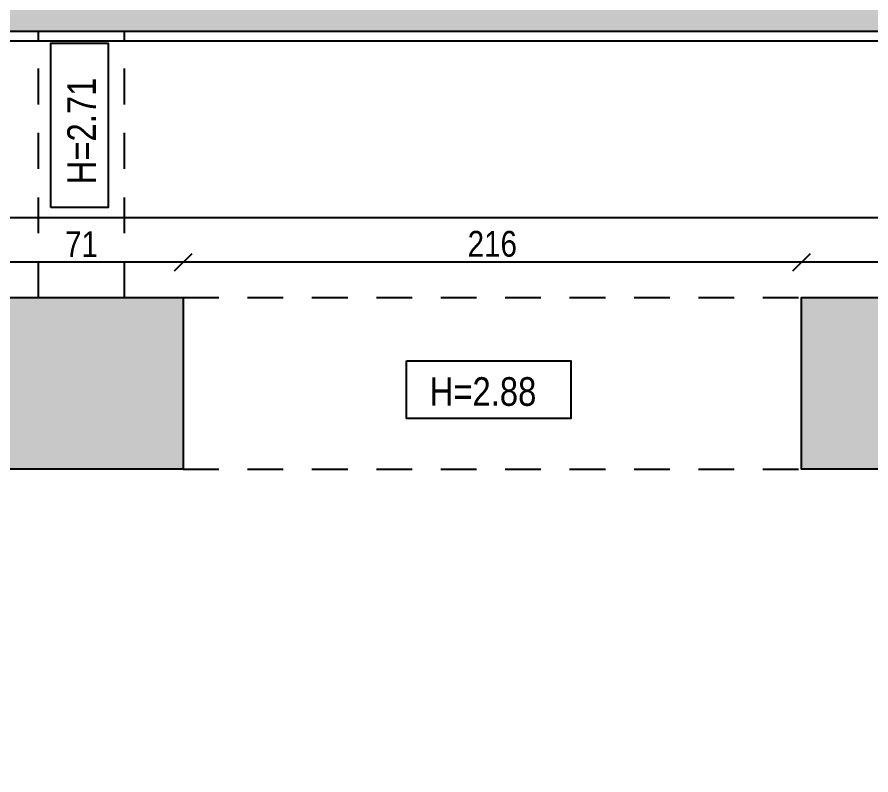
# Model space of a CAD drawing. Header units: metres. Extents: x 493 to 630, y -132 to -15.
# Drawn here: x 520.693 to 523.676, y -90.742 to -88.095 of the extents above; entities that cross this region are included whole.
import ezdxf

# ---------------------------------------------------------------- set-up
doc = ezdxf.new("R2010")
doc.units = ezdxf.units.M
doc.header["$MEASUREMENT"] = 0
doc.header["$PDMODE"] = 3
doc.linetypes.add('HIDDEN', pattern=[0.375, 0.25, -0.125])
for name, color, linetype in [('a_caramida', 2, 'Continuous'), ('a_cote_50', 9, 'Continuous'), ('a_grinzi', 253, 'HIDDEN'), ('a_pereti_hasuri', 253, 'Continuous'), ('a_text', 7, 'Continuous'), ('a_vederi', 74, 'Continuous')]:
    doc.layers.add(name, color=color, linetype=linetype)
doc.layers.add('a_suprafete', color=7, linetype='Continuous', plot=False)
doc.styles.get("Standard").update_dxf_attribs({"font": 'ARIALN.TTF'})
doc.dimstyles.new('50 cote', dxfattribs={"dimtxt": 0.09, "dimasz": 0.06, "dimexe": 0, "dimexo": 0, "dimgap": 0.018, "dimtad": 1, "dimdec": 1, "dimlfac": 100, "dimrnd": 0.5, "dimdsep": 46, "dimtxsty": 'Standard', "dimblk": 'OBLIQUE', "dimcen": 0.00045, "dimclrd": 256, "dimclrt": 4, "dimadec": 1, "dimazin": 0, "dimtfac": 1, "dimtdec": 1, "dimtix": 1, "dimtofl": 0, "dimtmove": 0, "dimatfit": 3, "dimldrblk": 'OBLIQUE', "dimfxl": 0, "dimtolj": 1, "dimtzin": 0, "dimarcsym": 0})
pattern_1 = [(45, (-4876.954644, 8292.469365), (-0.04419417382, 0.04419417382), []), (45, (-4876.91045, 8292.469365), (-0.04419417382, 0.04419417382), [0.03125, -0.015625])]

# ---------------------------------------------------------------- blocks, each defined once
blk = doc.blocks.new('_Oblique')
at = {"color": 0, "linetype": 'ByBlock', "lineweight": -2}
blk.add_line((-0.5, -0.5), (0.5, 0.5), dxfattribs=at)
blk = doc.blocks.new('*D354')
at = {"layer": 'a_cote_50', "lineweight": -2, "ltscale": 0.3}
blk.add_line((524.2931, -88.9512), (523.4331, -88.9512), dxfattribs=at)
at = {"layer": 'Defpoints', "color": 0, "ltscale": 0.3}
for p in [(523.4331, -88.9512), (523.4331, -89.1446), (524.2931, -89.1446)]:
    blk.add_point(p, dxfattribs=at)
at = {"layer": 'a_cote_50', "lineweight": -2, "ltscale": 0.3, "xscale": 0.06, "yscale": 0.06, "zscale": 0.06, "rotation": 180}
blk.add_blockref('_Oblique', (523.4331, -88.9512), dxfattribs=at)
at = {"layer": 'a_cote_50', "lineweight": -2, "ltscale": 0.3, "xscale": 0.06, "yscale": 0.06, "zscale": 0.06}
blk.add_blockref('_Oblique', (524.2931, -88.9512), dxfattribs=at)
at = {"layer": 'a_cote_50', "color": 4, "ltscale": 0.3, "insert": (523.8631, -88.8873), "char_height": 0.09, "attachment_point": 5}
blk.add_mtext('\\A1;86', dxfattribs=at)
blk = doc.blocks.new('*D355')
at = {"layer": 'a_cote_50', "lineweight": -2, "ltscale": 0.3}
blk.add_line((523.4331, -88.9512), (521.2731, -88.9512), dxfattribs=at)
at = {"layer": 'Defpoints', "color": 0, "ltscale": 0.3}
for p in [(521.2731, -88.9512), (521.2731, -89.1247), (523.4331, -89.1446)]:
    blk.add_point(p, dxfattribs=at)
at = {"layer": 'a_cote_50', "lineweight": -2, "ltscale": 0.3, "xscale": 0.06, "yscale": 0.06, "zscale": 0.06, "rotation": 180}
blk.add_blockref('_Oblique', (521.2731, -88.9512), dxfattribs=at)
at = {"layer": 'a_cote_50', "lineweight": -2, "ltscale": 0.3, "xscale": 0.06, "yscale": 0.06, "zscale": 0.06}
blk.add_blockref('_Oblique', (523.4331, -88.9512), dxfattribs=at)
at = {"layer": 'a_cote_50', "color": 4, "ltscale": 0.3, "insert": (522.3531, -88.8873), "char_height": 0.09, "attachment_point": 5}
blk.add_mtext('\\A1;216', dxfattribs=at)
blk = doc.blocks.new('*D356')
at = {"layer": 'a_cote_50', "lineweight": -2, "ltscale": 0.3}
blk.add_line((521.2731, -88.9512), (520.5631, -88.9512), dxfattribs=at)
at = {"layer": 'Defpoints', "color": 0, "ltscale": 0.3}
for p in [(520.5631, -88.9512), (520.5631, -89.1247), (521.2731, -89.1247)]:
    blk.add_point(p, dxfattribs=at)
at = {"layer": 'a_cote_50', "lineweight": -2, "ltscale": 0.3, "xscale": 0.06, "yscale": 0.06, "zscale": 0.06, "rotation": 180}
blk.add_blockref('_Oblique', (520.5631, -88.9512), dxfattribs=at)
at = {"layer": 'a_cote_50', "lineweight": -2, "ltscale": 0.3, "xscale": 0.06, "yscale": 0.06, "zscale": 0.06}
blk.add_blockref('_Oblique', (521.2731, -88.9512), dxfattribs=at)
at = {"layer": 'a_cote_50', "color": 4, "ltscale": 0.3, "insert": (520.9181, -88.8881), "char_height": 0.09, "attachment_point": 5}
blk.add_mtext('\\A1;71', dxfattribs=at)
blk = doc.blocks.new('*D361')
at = {"layer": 'a_cote_50', "lineweight": -2, "ltscale": 0.3}
blk.add_line((529.4531, -88.7961), (518.3331, -88.7961), dxfattribs=at)
at = {"layer": 'Defpoints', "color": 0, "ltscale": 0.3}
for p in [(518.3331, -88.7961), (518.3331, -88.9512), (529.4531, -88.9512)]:
    blk.add_point(p, dxfattribs=at)
at = {"layer": 'a_cote_50', "lineweight": -2, "ltscale": 0.3, "xscale": 0.06, "yscale": 0.06, "zscale": 0.06, "rotation": 180}
blk.add_blockref('_Oblique', (518.3331, -88.7961), dxfattribs=at)
at = {"layer": 'a_cote_50', "lineweight": -2, "ltscale": 0.3, "xscale": 0.06, "yscale": 0.06, "zscale": 0.06}
blk.add_blockref('_Oblique', (529.4531, -88.7961), dxfattribs=at)
at = {"layer": 'a_cote_50', "color": 4, "ltscale": 0.3, "insert": (524.1824, -88.733), "char_height": 0.09, "attachment_point": 5}
blk.add_mtext('\\A1;1112', dxfattribs=at)

msp = doc.modelspace()

# ---------------------------------------------------------------- hatches: boundary and pattern name
at = {"layer": 'a_pereti_hasuri', "ltscale": 0.3}
h = msp.add_hatch(dxfattribs=at)
h.set_pattern_fill('ANSI33', color=256, scale=0.25, style=0)
h.set_pattern_definition(pattern_1)
h.paths.add_polyline_path([(518.3431, -92.3746), (518.3431, -92.1146), (518.0481, -92.1146), (518.0481, -91.8245), (518.0181, -91.8245), (518.0181, -91.8045), (517.4785, -91.8045), (517.4785, -92.1945), (517.1835, -92.1945), (517.1835, -92.7946), (518.3431, -92.7946), (518.3431, -92.7696), (518.3431, -92.6696), (518.3431, -92.4396)])
h.paths.add_polyline_path([(518.4731, -89.1846), (518.3331, -89.1846), (518.3331, -88.1446), (529.4531, -88.1446), (529.4531, -89.6796), (529.7331, -89.6796), (529.7331, -89.8796), (529.7831, -89.8796), (529.8581, -89.8796), (529.8581, -89.8346), (530.1583, -89.8346), (530.1583, -89.6146), (530.3033, -89.6146), (530.3033, -89.0096), (529.6148, -89.0096), (529.6148, -88.0446), (529.5398, -88.0446), (518.3998, -88.0446), (518.3998, -80.1146), (518.3998, -79.6146), (518.3998, -79.5496), (518.3998, -79.3896), (517.4635, -79.3896), (517.4635, -80.0895), (517.5235, -80.0895), (517.7183, -80.0895), (517.7183, -80.5395), (518.0683, -80.5395), (518.0683, -85.0895), (517.6783, -85.0895), (517.6783, -85.5695), (516.9178, -85.5695), (516.9178, -85.9245), (517.3878, -85.9245), (517.3878, -86.0701), (518.1078, -86.0701), (518.1078, -89.1801), (517.3678, -89.1801), (517.3678, -89.4301), (516.796, -89.4301), (516.796, -89.7345), (517.4978, -89.7345), (517.4978, -90.1045), (518.0181, -90.1045), (518.0931, -90.1045), (518.0931, -89.6846), (518.4731, -89.6846), (518.4731, -89.6746)])
h.paths.add_polyline_path([(521.4098, -79.6146), (521.4098, -79.5496), (521.4098, -79.3896), (520.4798, -79.3896), (520.4798, -79.5496), (520.4798, -79.6146), (520.4798, -80.1146), (520.5298, -80.1146), (520.7248, -80.1146), (520.7248, -80.5546), (521.1848, -80.5546), (521.1848, -80.1196), (521.4098, -80.1196)], flags=17)
h.paths.add_polyline_path([(524.4061, -79.3896), (523.4898, -79.3896), (523.4898, -80.1196), (523.5398, -80.1196), (523.7198, -80.1196), (523.7198, -80.5396), (524.1648, -80.5396), (524.1648, -80.0896), (524.4061, -80.0896)])
h.paths.add_polyline_path([(527.4598, -79.3896), (526.4861, -79.3896), (526.4861, -80.0896), (526.7048, -80.0896), (526.7048, -80.5096), (527.1748, -80.5096), (527.1748, -80.1146), (527.4598, -80.1146)])
h.paths.add_polyline_path([(530.4498, -79.6296), (530.4498, -79.5646), (530.4498, -79.3896), (530.3498, -79.3896), (529.5398, -79.3896), (529.5398, -79.5496), (529.5398, -80.1196), (529.5398, -80.1546), (529.5398, -86.4146), (529.6148, -86.4146), (529.6148, -86.4196), (532.3433, -86.4196), (532.3433, -89.6846), (536.2298, -89.6846), (536.2298, -89.6096), (536.2748, -89.6096), (536.2748, -89.1196), (535.5448, -89.1196), (535.5448, -89.6196), (533.3948, -89.6196), (533.3948, -89.1196), (532.5548, -89.1196), (532.5548, -86.3196), (529.6548, -86.3196), (529.6548, -80.1196), (530.4498, -80.1196)])
h.paths.add_polyline_path([(527.3431, -92.4646), (527.3431, -92.3996), (527.3431, -92.1396), (527.0481, -92.1396), (527.0481, -91.7346), (526.5981, -91.7346), (526.5981, -92.1396), (526.3031, -92.1396), (526.3031, -92.4646), (526.3033, -92.4646), (526.3033, -92.6946), (526.3033, -92.7946), (527.3431, -92.7946), (527.3431, -92.6946)])
h.paths.add_polyline_path([(524.3531, -92.4646), (524.3531, -92.1396), (524.0581, -92.1396), (524.0581, -91.7296), (523.6081, -91.7296), (523.6081, -92.1096), (523.3131, -92.1096), (523.3131, -92.4346), (523.3133, -92.4346), (523.3133, -92.6646), (523.3133, -92.7946), (524.3531, -92.7946), (524.3531, -92.6946)])
h.paths.add_polyline_path([(521.3631, -92.4346), (521.3631, -92.1096), (521.0481, -92.1096), (521.0481, -91.7296), (520.5881, -91.7296), (520.5881, -92.1146), (520.2931, -92.1146), (520.2931, -92.4396), (520.2933, -92.4396), (520.2933, -92.6696), (520.2933, -92.7946), (521.3631, -92.7946), (521.3631, -92.7646), (521.3631, -92.6646)])
h = msp.add_hatch(dxfattribs=at)
h.set_pattern_fill('ANSI33', color=256, scale=0.25, style=0)
h.set_pattern_definition(pattern_1)
h.paths.add_polyline_path([(521.2731, -89.0746), (520.5631, -89.0746), (520.5631, -89.6746), (521.2731, -89.6746)])
h.paths.add_polyline_path([(524.2931, -89.0746), (523.4331, -89.0746), (523.4331, -89.6746), (524.2931, -89.6746)])
h.paths.add_polyline_path([(527.2931, -89.0746), (526.4331, -89.0746), (526.4331, -89.6746), (527.2931, -89.6746)])
edge = h.paths.add_edge_path()
edge.add_arc((526.961, -82.8646), 0.31, 0, 360)
edge = h.paths.add_edge_path()
edge.add_arc((529.9648, -82.8696), 0.31, 0, 360)
edge = h.paths.add_edge_path()
edge.add_arc((532.9847, -82.8857), 0.31, 0, 360)
edge = h.paths.add_edge_path()
edge.add_arc((536.0147, -82.8857), 0.31, 0, 360)

# ---------------------------------------------------------------- linework, layer by layer
at = {"layer": 'a_caramida', "ltscale": 0.3}
msp.add_lwpolyline([(529.4531, -88.1446), (518.3331, -88.1446), (518.3331, -89.1846), (518.4731, -89.1846), (518.4731, -89.6846), (518.0931, -89.6846), (518.0931, -90.1045), (518.0931, -90.1045)], dxfattribs=at)
for points in [[(521.2731, -89.0746), (521.2731, -89.6746), (520.5631, -89.6746), (520.5631, -89.0746)], [(524.2931, -89.0746), (524.2931, -89.6746), (523.4331, -89.6746), (523.4331, -89.0746)]]:
    msp.add_lwpolyline(points, close=True, dxfattribs=at)
at = {"layer": 'a_grinzi', "ltscale": 0.5}
for p, q in [((521.2731, -89.0746), (523.4331, -89.0746)), ((521.2731, -89.6746), (523.4331, -89.6746))]:
    msp.add_line(p, q, dxfattribs=at)
for points in [[(520.7681, -89.0746), (520.7681, -88.1446)], [(521.0681, -89.0746), (521.0681, -88.1446)]]:
    msp.add_lwpolyline(points, dxfattribs=at)
at = {"layer": 'a_suprafete', "ltscale": 0.3}
msp.add_lwpolyline([(529.4181, -88.1785), (518.3696, -88.1785), (518.3696, -89.1501), (518.5081, -89.1501), (518.5081, -89.7196), (518.1259, -89.7196), (518.1259, -90.1045), (518.0931, -90.1045), (518.0831, -92.0796), (518.5751, -92.0796), (520.5531, -92.0796), (520.5531, -91.6846), (521.0831, -91.6846), (521.0831, -92.0746), (523.5752, -92.0746), (523.5752, -91.6946), (524.0931, -91.6946), (524.0931, -92.1067), (526.5657, -92.1046), (526.5657, -91.6996), (527.0831, -91.6996)], dxfattribs=at)
at = {"layer": 'a_text'}
for points in [[(520.8105, -88.7596), (520.8105, -88.1855), (521.0118, -88.1855), (521.0118, -88.7596)], [(522.0536, -89.2961), (522.6276, -89.2961), (522.6276, -89.4974), (522.0536, -89.4974)]]:
    msp.add_lwpolyline(points, close=True, dxfattribs=at)
at = {"layer": 'a_vederi', "ltscale": 0.3}
msp.add_lwpolyline([(529.7331, -89.8796), (529.6981, -89.8796), (529.6981, -89.7131), (529.4531, -89.7131), (529.4181, -89.7131), (529.4181, -88.1785), (518.3696, -88.1785), (518.3696, -89.1501), (518.4731, -89.1501), (518.5081, -89.1501), (518.5081, -89.6846), (518.5081, -89.7196), (518.1259, -89.7196), (518.1259, -90.1045), (518.0931, -90.1045)], dxfattribs=at)

# ---------------------------------------------------------------- texts
at = {"layer": 'a_text', "insert": (520.9686, -88.6788), "char_height": 0.1, "width": 1.87247, "attachment_point": 7, "rotation": 90}
msp.add_mtext('\\A1;H=2.71', dxfattribs=at)
at = {"layer": 'a_text', "insert": (522.1343, -89.4542), "char_height": 0.1, "width": 1.87247, "attachment_point": 7}
msp.add_mtext('\\A1;H=2.88', dxfattribs=at)

# ---------------------------------------------------------------- dimensions: what is measured, and where the dimension line sits
at = {"layer": 'a_cote_50', "ltscale": 0.3}
dim = msp.add_linear_dim(base=(518.3331, -88.7961), p1=(529.4531, -88.9512), p2=(518.3331, -88.9512), angle=180, dimstyle='50 cote', dxfattribs=at)
dim.commit()
dim.dimension.update_dxf_attribs({"geometry": '*D361', "text_midpoint": (524.1824, -88.7961), "dimtype": 128})
for base, p1, p2, picture, middle in [((520.5631, -88.9512), (521.2731, -89.1247), (520.5631, -89.1247), '*D356', (520.9181, -88.8881)), ((521.2731, -88.9512), (523.4331, -89.1446), (521.2731, -89.1247), '*D355', (522.3531, -88.8873)), ((523.4331, -88.9512), (524.2931, -89.1446), (523.4331, -89.1446), '*D354', (523.8631, -88.8873))]:
    dim = msp.add_linear_dim(base=base, p1=p1, p2=p2, angle=180, dimstyle='50 cote', override={"dimtmove": 1}, dxfattribs=at)
    dim.commit()
    dim.dimension.update_dxf_attribs({"geometry": picture, "text_midpoint": middle})

doc.saveas('drawing.dxf')
